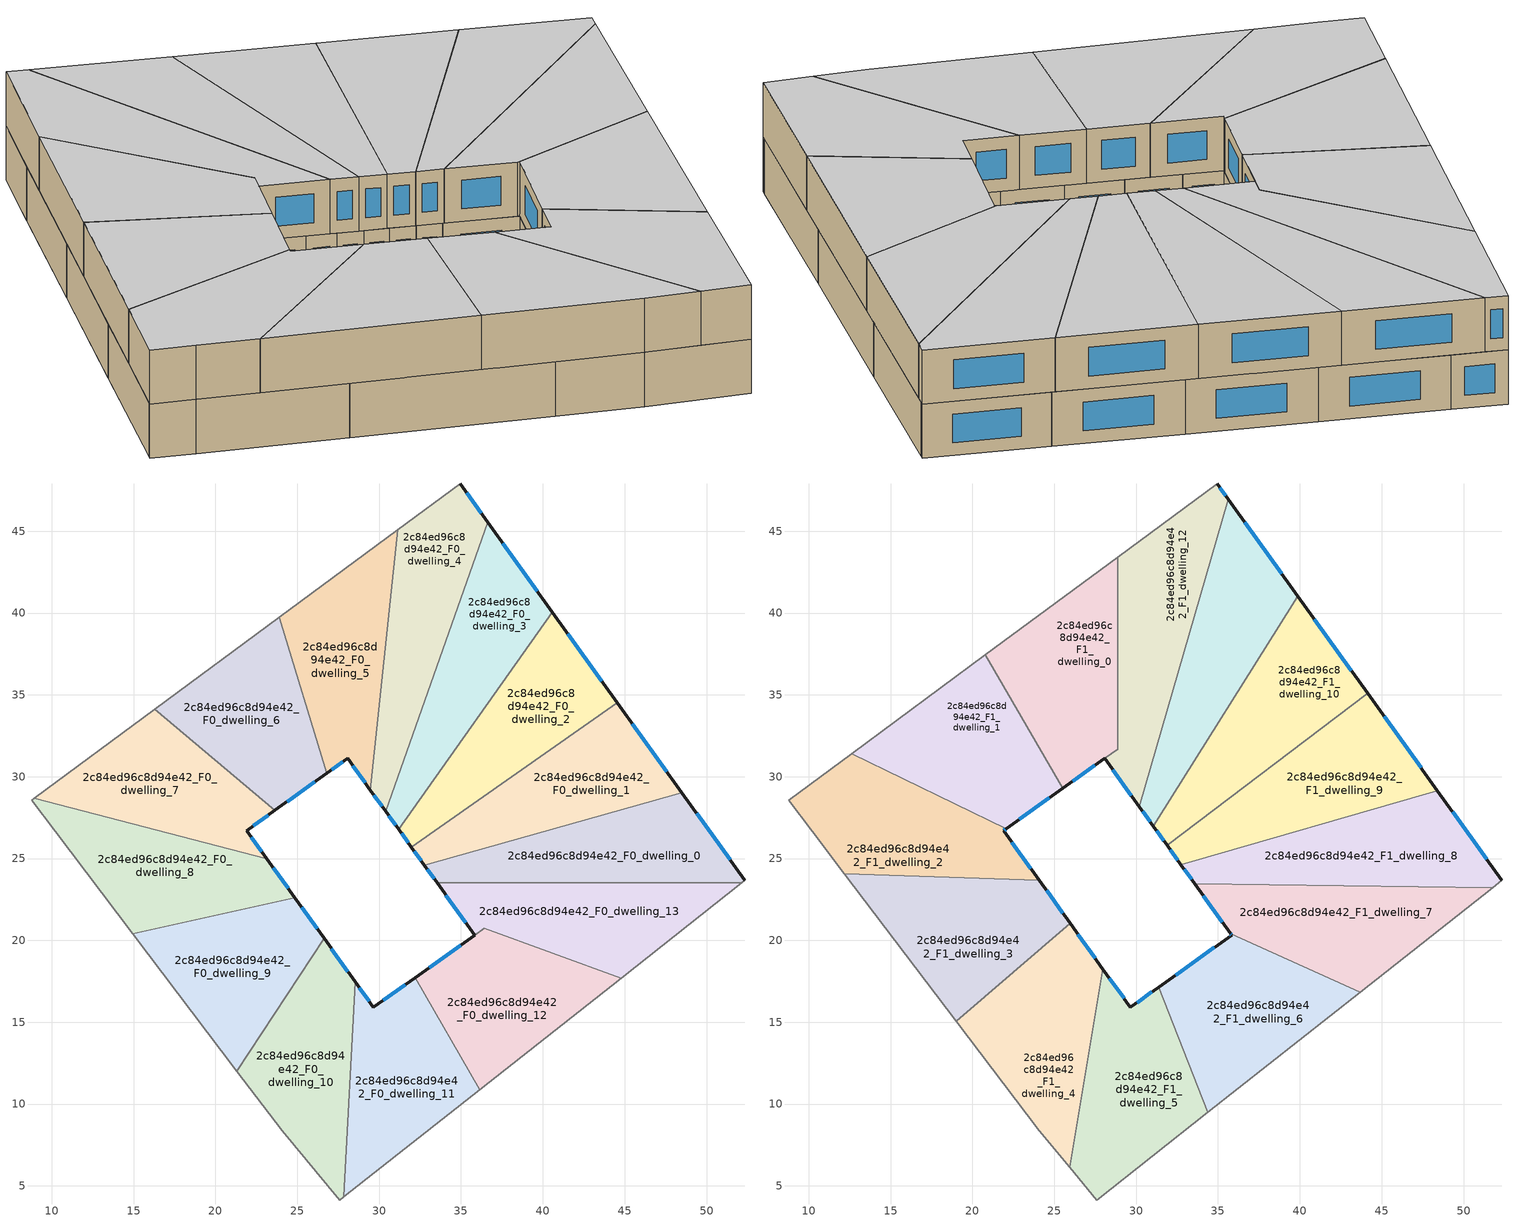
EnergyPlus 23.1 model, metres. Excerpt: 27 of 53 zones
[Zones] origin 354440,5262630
2c84ed96c8d94e42_F0_dwelling_0
 floor ground (EU_floor_Construction): 48.5,29.02 52.35,23.66 52.16,23.51 33.54,23.51 32.75,24.61 z0
 wall outside (EU_wall_Construction): 32.75,24.61 33.54,23.51 / 52.35,23.66 48.5,29.02 z0:3
 wall to 2c84ed96c8d94e42_F0_dwelling_13 (EU_wall_Construction): 33.54,23.51 52.16,23.51 z0:3
 wall to 2c84ed96c8d94e42_F0_dwelling_1 (EU_wall_Construction): 48.5,29.02 32.75,24.61 z0:3
 wall adiabatic (EU_wall_Construction): 52.16,23.51 52.35,23.66 z0:3
 window (EU_Window_Construction): 32.94,24.35 33.35,23.77 / 51.44,24.92 49.4,27.76 z0.7:2.3
2c84ed96c8d94e42_F0_dwelling_1
 floor ground (EU_floor_Construction): 44.54,34.53 48.5,29.02 32.75,24.61 31.97,25.7 z0
 wall outside (EU_wall_Construction): 31.97,25.7 32.75,24.61 / 48.5,29.02 44.54,34.53 z0:3
 wall to 2c84ed96c8d94e42_F0_dwelling_2 (EU_wall_Construction): 44.54,34.53 31.97,25.7 z0:3
 window (EU_Window_Construction): 32.15,25.44 32.57,24.86 / 47.57,30.31 45.47,33.24 z0.7:2.3
2c84ed96c8d94e42_F0_dwelling_10
 floor ground (EU_floor_Construction): 26.63,20.12 28.54,17.46 27.83,4.32 27.59,4.14 24.07,8.38 21.31,12.02 z0
 wall outside (EU_wall_Construction): 28.54,17.46 26.63,20.12 z0:3
 wall to 2c84ed96c8d94e42_F0_dwelling_11 (EU_wall_Construction): 27.83,4.32 28.54,17.46 z0:3
 wall adiabatic (EU_wall_Construction): 21.31,12.02 24.07,8.38 27.59,4.14 27.83,4.32 z0:3
 wall to 2c84ed96c8d94e42_F0_dwelling_9 (EU_wall_Construction): 26.63,20.12 21.31,12.02 z0:3
 window (EU_Window_Construction): 28.09,18.09 27.08,19.5 z0.7:2.3
2c84ed96c8d94e42_F0_dwelling_11
 floor ground (EU_floor_Construction): 32.2,17.73 36.15,10.89 27.83,4.32 28.54,17.46 29.66,15.91 z0
 wall outside (EU_wall_Construction): 32.2,17.73 29.66,15.91 28.54,17.46 z0:3
 wall adiabatic (EU_wall_Construction): 27.83,4.32 36.15,10.89 z0:3
 wall to 2c84ed96c8d94e42_F0_dwelling_12 (EU_wall_Construction): 36.15,10.89 32.2,17.73 z0:3
 window (EU_Window_Construction): 29.39,16.27 28.8,17.1 / 31.6,17.3 30.25,16.34 z0.7:2.3
2c84ed96c8d94e42_F0_dwelling_12
 floor ground (EU_floor_Construction): 44.78,17.69 36.15,10.89 32.2,17.73 35.83,20.32 36.43,20.75 z0
 wall outside (EU_wall_Construction): 35.83,20.32 32.2,17.73 z0:3
 wall adiabatic (EU_wall_Construction): 36.15,10.89 44.78,17.69 z0:3
 wall to 2c84ed96c8d94e42_F0_dwelling_13 (EU_wall_Construction): 36.42,20.75 35.83,20.33 / 44.78,17.69 36.43,20.75 z0:3
 window (EU_Window_Construction): 34.98,19.71 33.05,18.34 z0.7:2.3
2c84ed96c8d94e42_F0_dwelling_13
 floor ground (EU_floor_Construction): 52.16,23.51 44.78,17.69 36.42,20.75 35.83,20.33 33.54,23.51 z0
 wall outside (EU_wall_Construction): 33.54,23.51 35.83,20.33 z0:3
 wall adiabatic (EU_wall_Construction): 44.78,17.69 52.16,23.51 z0:3
 window (EU_Window_Construction): 34.08,22.77 35.29,21.07 z0.7:2.3
2c84ed96c8d94e42_F0_dwelling_2
 floor ground (EU_floor_Construction): 40.59,40.03 44.54,34.53 31.97,25.7 31.19,26.79 z0
 wall outside (EU_wall_Construction): 31.19,26.79 31.97,25.7 / 44.54,34.53 40.59,40.03 z0:3
 wall to 2c84ed96c8d94e42_F0_dwelling_3 (EU_wall_Construction): 40.59,40.03 31.19,26.79 z0:3
 window (EU_Window_Construction): 31.37,26.53 31.79,25.95 / 43.61,35.82 41.52,38.74 z0.7:2.3
2c84ed96c8d94e42_F0_dwelling_3
 floor ground (EU_floor_Construction): 36.63,45.54 40.59,40.03 31.19,26.79 30.4,27.88 z0
 wall outside (EU_wall_Construction): 30.4,27.88 31.19,26.79 / 40.59,40.03 36.63,45.54 z0:3
 wall to 2c84ed96c8d94e42_F0_dwelling_4 (EU_wall_Construction): 36.63,45.54 30.4,27.88 z0:3
 window (EU_Window_Construction): 30.59,27.62 31,27.04 / 39.66,41.33 37.56,44.25 z0.7:2.3
2c84ed96c8d94e42_F0_dwelling_4
 floor ground (EU_floor_Construction): 34.95,47.88 36.63,45.54 30.4,27.88 29.46,29.18 31.14,45.07 z0
 wall outside (EU_wall_Construction): 29.46,29.18 30.4,27.88 / 36.63,45.54 34.95,47.88 z0:3
 wall to 2c84ed96c8d94e42_F0_dwelling_5 (EU_wall_Construction): 31.14,45.07 29.46,29.18 z0:3
 wall adiabatic (EU_wall_Construction): 34.95,47.88 31.14,45.07 z0:3
 window (EU_Window_Construction): 29.68,28.88 30.18,28.18 / 36.24,46.09 35.34,47.33 z0.7:2.3
2c84ed96c8d94e42_F0_dwelling_5
 floor ground (EU_floor_Construction): 31.14,45.07 29.46,29.18 28.07,31.12 26.81,30.21 23.89,39.73 z0
 wall outside (EU_wall_Construction): 26.81,30.21 28.07,31.12 29.46,29.18 z0:3
 wall to 2c84ed96c8d94e42_F0_dwelling_6 (EU_wall_Construction): 23.89,39.73 26.81,30.21 z0:3
 wall adiabatic (EU_wall_Construction): 31.14,45.07 23.89,39.73 z0:3
 window (EU_Window_Construction): 28.4,30.66 29.14,29.64 / 27.11,30.43 27.78,30.9 z0.7:2.3
2c84ed96c8d94e42_F0_dwelling_6
 floor ground (EU_floor_Construction): 23.89,39.73 26.81,30.21 23.63,27.94 16.31,34.13 z0
 wall outside (EU_wall_Construction): 23.63,27.94 26.81,30.21 z0:3
 wall to 2c84ed96c8d94e42_F0_dwelling_7 (EU_wall_Construction): 16.31,34.13 23.63,27.94 z0:3
 wall adiabatic (EU_wall_Construction): 23.89,39.73 16.31,34.13 z0:3
 window (EU_Window_Construction): 24.37,28.48 26.06,29.68 z0.7:2.3
2c84ed96c8d94e42_F0_dwelling_7
 floor ground (EU_floor_Construction): 23.63,27.94 21.9,26.71 23.13,25 8.92,28.68 16.31,34.13 z0
 wall outside (EU_wall_Construction): 23.13,25 21.9,26.71 23.63,27.94 z0:3
 wall to 2c84ed96c8d94e42_F0_dwelling_8 (EU_wall_Construction): 8.92,28.68 23.13,25 z0:3
 wall adiabatic (EU_wall_Construction): 16.31,34.13 8.92,28.68 z0:3
 window (EU_Window_Construction): 22.3,27 23.22,27.65 / 22.84,25.4 22.19,26.31 z0.7:2.3
2c84ed96c8d94e42_F0_dwelling_8
 floor ground (EU_floor_Construction): 23.13,25 24.84,22.62 14.95,20.41 10.2,26.67 8.77,28.57 8.92,28.68 z0
 wall outside (EU_wall_Construction): 24.84,22.62 23.13,25 z0:3
 wall adiabatic (EU_wall_Construction): 8.92,28.68 8.77,28.57 10.2,26.67 14.95,20.41 z0:3
 wall to 2c84ed96c8d94e42_F0_dwelling_9 (EU_wall_Construction): 14.95,20.41 24.84,22.62 z0:3
 window (EU_Window_Construction): 24.44,23.18 23.53,24.44 z0.7:2.3
2c84ed96c8d94e42_F0_dwelling_9
 floor ground (EU_floor_Construction): 24.84,22.62 26.63,20.12 21.31,12.02 14.95,20.41 z0
 wall outside (EU_wall_Construction): 26.63,20.12 24.84,22.62 z0:3
 wall adiabatic (EU_wall_Construction): 14.95,20.41 21.31,12.02 z0:3
 window (EU_Window_Construction): 26.21,20.7 25.26,22.03 z0.7:2.3
2c84ed96c8d94e42_F1_dwelling_0
 floor to 2c84ed96c8d94e42_F0_dwelling_5 (EU_floor_Construction): 28.86,43.39 28.86,31.68 26.81,30.21 23.89,39.73 z3
 floor to 2c84ed96c8d94e42_F0_dwelling_6 (EU_floor_Construction): 23.89,39.73 26.81,30.21 25.52,29.29 20.8,37.44 z3
 wall outside (EU_wall_Construction): 25.52,29.29 28.07,31.11 z3:6
 wall to 2c84ed96c8d94e42_F1_dwelling_1 (EU_wall_Construction): 20.8,37.44 25.52,29.29 z3:6
 wall adiabatic (EU_wall_Construction): 28.86,43.39 20.8,37.44 z3:6
 wall to 2c84ed96c8d94e42_F1_dwelling_12 (EU_wall_Construction): 28.07,31.12 28.86,31.68 28.86,43.39 z3:6
 window (EU_Window_Construction): 26.12,29.72 27.47,30.69 z3.7:5.3
 ceiling to 2c84ed96c8d94e42_F2_dwelling_0 (EU_floor_Construction): 28.86,31.68 28.86,43.39 20.8,37.44 25.52,29.29 z6
2c84ed96c8d94e42_F1_dwelling_1
 floor to 2c84ed96c8d94e42_F0_dwelling_6 (EU_floor_Construction): 20.8,37.44 25.52,29.29 23.63,27.94 16.31,34.13 z3
 floor to 2c84ed96c8d94e42_F0_dwelling_7 (EU_floor_Construction): 23.63,27.94 22.05,26.82 12.61,31.41 16.31,34.13 z3
 wall outside (EU_wall_Construction): 22.05,26.82 25.52,29.29 z3:6
 wall to 2c84ed96c8d94e42_F1_dwelling_2 (EU_wall_Construction): 12.61,31.41 22.05,26.82 z3:6
 wall adiabatic (EU_wall_Construction): 20.8,37.44 12.61,31.41 z3:6
 window (EU_Window_Construction): 22.87,27.4 24.7,28.71 z3.7:5.3
 ceiling to 2c84ed96c8d94e42_F2_dwelling_1 (EU_floor_Construction): 25.52,29.29 20.8,37.44 12.61,31.41 22.05,26.82 z6
2c84ed96c8d94e42_F1_dwelling_10
 floor to 2c84ed96c8d94e42_F0_dwelling_2 (EU_floor_Construction): 40.59,40.03 44.14,35.08 31.89,25.81 31.19,26.79 z3
 floor to 2c84ed96c8d94e42_F0_dwelling_3 (EU_floor_Construction): 39.88,41.01 40.59,40.03 31.19,26.79 31.05,26.98 z3
 wall outside (EU_wall_Construction): 31.05,26.98 31.89,25.81 / 44.14,35.08 39.88,41.01 z3:6
 wall to 2c84ed96c8d94e42_F1_dwelling_11 (EU_wall_Construction): 39.88,41.01 31.05,26.98 z3:6
 wall to 2c84ed96c8d94e42_F1_dwelling_9 (EU_wall_Construction): 31.89,25.81 44.14,35.08 z3:6
 window (EU_Window_Construction): 31.25,26.7 31.69,26.08 / 43.14,36.48 40.88,39.62 z3.7:5.3
 ceiling to 2c84ed96c8d94e42_F2_dwelling_10 (EU_floor_Construction): 44.14,35.08 39.88,41.01 31.05,26.98 31.89,25.81 z6
2c84ed96c8d94e42_F1_dwelling_11
 floor to 2c84ed96c8d94e42_F0_dwelling_3 (EU_floor_Construction): 36.63,45.54 39.88,41.01 31.05,26.98 30.4,27.88 z3
 floor to 2c84ed96c8d94e42_F0_dwelling_4 (EU_floor_Construction): 35.62,46.94 36.63,45.54 30.4,27.88 30.2,28.15 z3
 wall outside (EU_wall_Construction): 30.2,28.15 31.05,26.98 / 39.88,41.01 35.62,46.94 z3:6
 wall to 2c84ed96c8d94e42_F1_dwelling_12 (EU_wall_Construction): 35.62,46.94 30.2,28.15 z3:6
 window (EU_Window_Construction): 30.4,27.88 30.85,27.26 / 38.88,42.41 36.62,45.55 z3.7:5.3
 ceiling to 2c84ed96c8d94e42_F2_dwelling_11 (EU_floor_Construction): 31.05,26.98 39.88,41.01 35.62,46.94 30.2,28.15 z6
2c84ed96c8d94e42_F1_dwelling_12
 floor to 2c84ed96c8d94e42_F0_dwelling_4 (EU_floor_Construction): 34.95,47.88 35.62,46.94 30.2,28.15 29.46,29.18 31.14,45.07 z3
 floor to 2c84ed96c8d94e42_F0_dwelling_5 (EU_floor_Construction): 31.14,45.07 29.46,29.18 28.07,31.12 28.86,31.68 28.86,43.39 z3
 wall outside (EU_wall_Construction): 35.62,46.94 34.95,47.88 / 28.07,31.12 30.2,28.15 z3:6
 wall adiabatic (EU_wall_Construction): 34.95,47.88 28.86,43.39 z3:6
 window (EU_Window_Construction): 35.46,47.16 35.11,47.66 / 28.57,30.42 29.7,28.85 z3.7:5.3
 ceiling to 2c84ed96c8d94e42_F2_dwelling_12 (EU_floor_Construction): 30.2,28.15 35.62,46.94 34.95,47.88 28.86,43.39 28.86,31.68 28.07,31.12 z6
2c84ed96c8d94e42_F1_dwelling_2
 floor to 2c84ed96c8d94e42_F0_dwelling_8 (EU_floor_Construction): 23.13,25 24.08,23.67 12.18,24.06 10.2,26.67 8.77,28.57 8.92,28.68 z3
 floor to 2c84ed96c8d94e42_F0_dwelling_7 (EU_floor_Construction): 22.05,26.82 21.9,26.71 23.13,25 8.92,28.68 12.61,31.41 z3
 wall outside (EU_wall_Construction): 24.08,23.67 21.9,26.71 22.05,26.82 z3:6
 wall adiabatic (EU_wall_Construction): 12.61,31.41 8.77,28.57 10.2,26.67 12.18,24.06 z3:6
 wall to 2c84ed96c8d94e42_F1_dwelling_3 (EU_wall_Construction): 12.18,24.06 24.08,23.67 z3:6
 window (EU_Window_Construction): 21.94,26.74 22.02,26.8 / 23.57,24.39 22.41,26 z3.7:5.3
 ceiling to 2c84ed96c8d94e42_F2_dwelling_2 (EU_floor_Construction): 24.08,23.67 21.9,26.71 22.05,26.82 12.61,31.41 8.77,28.57 10.2,26.67 12.18,24.06 z6
2c84ed96c8d94e42_F1_dwelling_3
 floor to 2c84ed96c8d94e42_F0_dwelling_9 (EU_floor_Construction): 24.84,22.62 25.98,21.03 19.01,15.05 14.95,20.41 z3
 floor to 2c84ed96c8d94e42_F0_dwelling_8 (EU_floor_Construction): 24.08,23.67 24.84,22.61 14.95,20.41 12.18,24.06 z3
 wall outside (EU_wall_Construction): 25.98,21.03 24.08,23.67 z3:6
 wall to 2c84ed96c8d94e42_F1_dwelling_4 (EU_wall_Construction): 19.01,15.05 25.98,21.03 z3:6
 wall adiabatic (EU_wall_Construction): 12.18,24.06 19.01,15.05 z3:6
 window (EU_Window_Construction): 25.53,21.65 24.53,23.05 z3.7:5.3
 ceiling to 2c84ed96c8d94e42_F2_dwelling_3 (EU_floor_Construction): 25.98,21.03 24.08,23.67 12.18,24.06 19.01,15.05 z6
2c84ed96c8d94e42_F1_dwelling_4
 floor to 2c84ed96c8d94e42_F0_dwelling_10 (EU_floor_Construction): 26.63,20.12 27.97,18.25 25.93,6.14 24.07,8.38 21.31,12.02 z3
 floor to 2c84ed96c8d94e42_F0_dwelling_9 (EU_floor_Construction): 25.98,21.03 26.63,20.12 21.31,12.02 19.01,15.05 z3
 wall outside (EU_wall_Construction): 27.97,18.25 25.98,21.03 z3:6
 wall to 2c84ed96c8d94e42_F1_dwelling_5 (EU_wall_Construction): 25.93,6.14 27.97,18.25 z3:6
 wall adiabatic (EU_wall_Construction): 19.01,15.05 24.07,8.38 25.93,6.14 z3:6
 window (EU_Window_Construction): 27.51,18.9 26.45,20.38 z3.7:5.3
 ceiling to 2c84ed96c8d94e42_F2_dwelling_4 (EU_floor_Construction): 25.93,6.14 27.97,18.25 25.98,21.03 19.01,15.05 24.07,8.38 z6
2c84ed96c8d94e42_F1_dwelling_5
 floor to 2c84ed96c8d94e42_F0_dwelling_11 (EU_floor_Construction): 31.37,17.14 34.37,9.49 27.83,4.32 28.54,17.46 29.66,15.91 z3
 floor to 2c84ed96c8d94e42_F0_dwelling_10 (EU_floor_Construction): 27.97,18.25 28.54,17.46 27.83,4.32 27.59,4.14 25.93,6.14 z3
 wall outside (EU_wall_Construction): 31.37,17.14 29.66,15.91 27.97,18.25 z3:6
 wall to 2c84ed96c8d94e42_F1_dwelling_6 (EU_wall_Construction): 34.37,9.49 31.37,17.14 z3:6
 wall adiabatic (EU_wall_Construction): 25.93,6.14 27.59,4.14 34.37,9.49 z3:6
 window (EU_Window_Construction): 29.26,16.46 28.37,17.7 / 30.97,16.85 30.06,16.2 z3.7:5.3
 ceiling to 2c84ed96c8d94e42_F2_dwelling_5 (EU_floor_Construction): 34.37,9.49 31.37,17.14 29.66,15.91 27.97,18.25 25.93,6.14 27.59,4.14 z6
2c84ed96c8d94e42_F1_dwelling_6
 floor to 2c84ed96c8d94e42_F0_dwelling_12 (EU_floor_Construction): 43.69,16.84 36.15,10.89 32.2,17.73 35.83,20.33 35.88,20.36 z3
 floor to 2c84ed96c8d94e42_F0_dwelling_11 (EU_floor_Construction): 32.2,17.73 36.15,10.89 34.37,9.49 31.37,17.14 z3
 wall outside (EU_wall_Construction): 35.83,20.33 31.37,17.14 / 35.83,20.33 35.78,20.4 z3:6
 wall to 2c84ed96c8d94e42_F1_dwelling_7 (EU_wall_Construction): 43.69,16.84 35.78,20.4 z3:6
 wall adiabatic (EU_wall_Construction): 34.37,9.49 43.69,16.84 z3:6
 window (EU_Window_Construction): 34.78,19.58 32.42,17.89 / 35.82,20.34 35.79,20.38 z3.7:5.3
 ceiling to 2c84ed96c8d94e42_F2_dwelling_6 (EU_floor_Construction): 43.69,16.84 35.78,20.4 35.83,20.33 31.37,17.14 34.37,9.49 z6
2c84ed96c8d94e42_F1_dwelling_7
 floor to 2c84ed96c8d94e42_F0_dwelling_13 (EU_floor_Construction): 51.78,23.22 44.78,17.69 36.42,20.75 35.88,20.36 35.78,20.4 33.58,23.45 z3
 floor to 2c84ed96c8d94e42_F0_dwelling_12 (EU_floor_Construction): 44.78,17.69 43.69,16.84 35.88,20.36 36.43,20.75 z3
 wall outside (EU_wall_Construction): 33.58,23.45 35.78,20.4 z3:6
 wall to 2c84ed96c8d94e42_F1_dwelling_8 (EU_wall_Construction): 51.78,23.22 33.58,23.45 z3:6
 wall adiabatic (EU_wall_Construction): 43.69,16.84 51.78,23.22 z3:6
 window (EU_Window_Construction): 34.1,22.74 35.26,21.12 z3.7:5.3
 ceiling to 2c84ed96c8d94e42_F2_dwelling_7 (EU_floor_Construction): 51.78,23.22 33.58,23.45 35.78,20.4 43.69,16.84 z6
2c84ed96c8d94e42_F1_dwelling_8
 floor to 2c84ed96c8d94e42_F0_dwelling_0 (EU_floor_Construction): 48.5,29.02 52.35,23.66 52.16,23.51 33.54,23.51 32.75,24.61 z3
 floor to 2c84ed96c8d94e42_F0_dwelling_1 (EU_floor_Construction): 48.4,29.15 48.5,29.02 32.75,24.61 32.74,24.63 z3
 floor to 2c84ed96c8d94e42_F0_dwelling_13 (EU_floor_Construction): 52.16,23.51 51.78,23.22 33.58,23.45 33.54,23.51 z3
 wall outside (EU_wall_Construction): 32.74,24.63 33.58,23.45 / 52.35,23.66 48.4,29.15 z3:6
 wall to 2c84ed96c8d94e42_F1_dwelling_9 (EU_wall_Construction): 48.4,29.15 32.74,24.63 z3:6
 wall adiabatic (EU_wall_Construction): 51.78,23.22 52.35,23.66 z3:6
 window (EU_Window_Construction): 32.93,24.35 33.38,23.73 / 51.42,24.95 49.33,27.86 z3.7:5.3
 ceiling to 2c84ed96c8d94e42_F2_dwelling_8 (EU_floor_Construction): 52.35,23.66 48.4,29.15 32.74,24.63 33.58,23.45 51.78,23.22 z6
2c84ed96c8d94e42_F1_dwelling_9
 floor to 2c84ed96c8d94e42_F0_dwelling_1 (EU_floor_Construction): 44.54,34.53 48.4,29.15 32.74,24.63 31.97,25.7 z3
 floor to 2c84ed96c8d94e42_F0_dwelling_2 (EU_floor_Construction): 44.14,35.08 44.54,34.53 31.97,25.7 31.89,25.81 z3
 wall outside (EU_wall_Construction): 31.89,25.81 32.74,24.63 / 48.4,29.15 44.14,35.08 z3:6
 window (EU_Window_Construction): 32.09,25.53 32.54,24.91 / 47.4,30.55 45.14,33.69 z3.7:5.3
 ceiling to 2c84ed96c8d94e42_F2_dwelling_9 (EU_floor_Construction): 48.4,29.15 44.14,35.08 31.89,25.81 32.74,24.63 z6
[Building]
EU S2 Campaign: North Axis=0; Terrain=City; Solar Distribution=FullExterior
[Site:Location]
Budapest.Ferenc.Liszt.Intl.AP: Latitude=47.437; Longitude=19.256; Time Zone=1; Elevation=185
[SizingPeriod:WeatherFileDays]
AnnualSizingPeriod: Begin Month=1; Begin Day of Month=1; End Month=12; End Day of Month=31; Day of Week for Start Day=Monday; Use Weather File Daylight Saving Period=No; Use Weather File Rain and Snow Indicators=No
[MATERIAL]
EU_InternalMass_Material: Roughness=MediumRough; Thickness=0.1; Conductivity=1; Density=1800; Specific Heat=900; Thermal Absorptance=0.9; Solar Absorptance=0.7; Visible Absorptance=0.7
[MATERIAL:NOMASS] Roughness=MediumRough; Thermal Absorptance=0.9; Solar Absorptance=0.7; Visible Absorptance=0.7
Name | Thermal Resistance
EU_wall_NoMass | 0.832559
EU_floor_NoMass | 0.872794
[WINDOWMATERIAL:SIMPLEGLAZINGSYSTEM]
EU_Window_SimpleGlazing: UFactor=2.79869; Solar Heat Gain Coefficient=0.75; Visible Transmittance=0.75
[CONSTRUCTION]
EU_wall_Construction: EU_wall_NoMass
EU_floor_Construction: EU_floor_NoMass
EU_Window_Construction: EU_Window_SimpleGlazing
EU_InternalMass_Construction: EU_InternalMass_Material
[ZONE] Type=1; Multiplier=1; Ceiling Height=autocalculate; Floor Area=autocalculate; Part of Total Floor Area=Yes
Name | Volume
2c84ed96c8d94e42_F0_dwelling_0 | 187.195
2c84ed96c8d94e42_F1_dwelling_0 | 199.604
2c84ed96c8d94e42_F0_dwelling_1 | 187.211
2c84ed96c8d94e42_F1_dwelling_1; 2c84ed96c8d94e42_F1_dwelling_10 | 201.598
2c84ed96c8d94e42_F0_dwelling_10 | 187.176
2c84ed96c8d94e42_F0_dwelling_11 | 187.202
2c84ed96c8d94e42_F1_dwelling_11 | 201.629
2c84ed96c8d94e42_F0_dwelling_12 | 186.028
2c84ed96c8d94e42_F1_dwelling_12 | 203.534
2c84ed96c8d94e42_F0_dwelling_13 | 188.35
2c84ed96c8d94e42_F0_dwelling_2 | 187.178
2c84ed96c8d94e42_F1_dwelling_2 | 201.614
2c84ed96c8d94e42_F0_dwelling_3 | 187.219
2c84ed96c8d94e42_F1_dwelling_3 | 201.578
2c84ed96c8d94e42_F0_dwelling_4 | 187.218
2c84ed96c8d94e42_F1_dwelling_4 | 201.605
2c84ed96c8d94e42_F0_dwelling_5; 2c84ed96c8d94e42_F0_dwelling_8 | 187.167
2c84ed96c8d94e42_F1_dwelling_5 | 201.596
2c84ed96c8d94e42_F0_dwelling_6 | 187.205
2c84ed96c8d94e42_F1_dwelling_6 | 201.602
2c84ed96c8d94e42_F0_dwelling_7 | 187.206
2c84ed96c8d94e42_F1_dwelling_7 | 201.568
2c84ed96c8d94e42_F1_dwelling_8 | 201.59
2c84ed96c8d94e42_F0_dwelling_9 | 187.198
2c84ed96c8d94e42_F1_dwelling_9 | 201.599
[INTERNALMASS] Construction=EU_InternalMass_Construction
Name | Zone or ZoneList | Surface Area
2c84ed96c8d94e42_F0_dwelling_0_EU_InternalMass | 2c84ed96c8d94e42_F0_dwelling_0 | 62.3981
2c84ed96c8d94e42_F0_dwelling_1_EU_InternalMass | 2c84ed96c8d94e42_F0_dwelling_1 | 62.4035
2c84ed96c8d94e42_F0_dwelling_2_EU_InternalMass | 2c84ed96c8d94e42_F0_dwelling_2 | 62.3928
2c84ed96c8d94e42_F0_dwelling_3_EU_InternalMass | 2c84ed96c8d94e42_F0_dwelling_3 | 62.4064
2c84ed96c8d94e42_F0_dwelling_4_EU_InternalMass | 2c84ed96c8d94e42_F0_dwelling_4 | 62.4062
2c84ed96c8d94e42_F0_dwelling_5_EU_InternalMass | 2c84ed96c8d94e42_F0_dwelling_5 | 62.3891
2c84ed96c8d94e42_F0_dwelling_6_EU_InternalMass | 2c84ed96c8d94e42_F0_dwelling_6 | 62.4016
2c84ed96c8d94e42_F0_dwelling_7_EU_InternalMass | 2c84ed96c8d94e42_F0_dwelling_7 | 62.4021
2c84ed96c8d94e42_F0_dwelling_8_EU_InternalMass | 2c84ed96c8d94e42_F0_dwelling_8 | 62.389
2c84ed96c8d94e42_F0_dwelling_9_EU_InternalMass | 2c84ed96c8d94e42_F0_dwelling_9 | 62.3992
2c84ed96c8d94e42_F0_dwelling_10_EU_InternalMass | 2c84ed96c8d94e42_F0_dwelling_10 | 62.392
2c84ed96c8d94e42_F0_dwelling_11_EU_InternalMass | 2c84ed96c8d94e42_F0_dwelling_11 | 62.4005
2c84ed96c8d94e42_F0_dwelling_12_EU_InternalMass | 2c84ed96c8d94e42_F0_dwelling_12 | 62.0111
2c84ed96c8d94e42_F0_dwelling_13_EU_InternalMass | 2c84ed96c8d94e42_F0_dwelling_13 | 62.7826
2c84ed96c8d94e42_F1_dwelling_0_EU_InternalMass | 2c84ed96c8d94e42_F1_dwelling_0 | 66.5361
2c84ed96c8d94e42_F1_dwelling_1_EU_InternalMass | 2c84ed96c8d94e42_F1_dwelling_1 | 67.1994
2c84ed96c8d94e42_F1_dwelling_2_EU_InternalMass | 2c84ed96c8d94e42_F1_dwelling_2 | 67.2046
2c84ed96c8d94e42_F1_dwelling_3_EU_InternalMass | 2c84ed96c8d94e42_F1_dwelling_3 | 67.193
2c84ed96c8d94e42_F1_dwelling_4_EU_InternalMass | 2c84ed96c8d94e42_F1_dwelling_4 | 67.2016
2c84ed96c8d94e42_F1_dwelling_5_EU_InternalMass | 2c84ed96c8d94e42_F1_dwelling_5 | 67.1987
2c84ed96c8d94e42_F1_dwelling_6_EU_InternalMass | 2c84ed96c8d94e42_F1_dwelling_6 | 67.2007
2c84ed96c8d94e42_F1_dwelling_7_EU_InternalMass | 2c84ed96c8d94e42_F1_dwelling_7 | 67.1893
2c84ed96c8d94e42_F1_dwelling_8_EU_InternalMass | 2c84ed96c8d94e42_F1_dwelling_8 | 67.1964
2c84ed96c8d94e42_F1_dwelling_9_EU_InternalMass | 2c84ed96c8d94e42_F1_dwelling_9 | 67.1999
2c84ed96c8d94e42_F1_dwelling_10_EU_InternalMass | 2c84ed96c8d94e42_F1_dwelling_10 | 67.1994
2c84ed96c8d94e42_F1_dwelling_11_EU_InternalMass | 2c84ed96c8d94e42_F1_dwelling_11 | 67.2095
2c84ed96c8d94e42_F1_dwelling_12_EU_InternalMass | 2c84ed96c8d94e42_F1_dwelling_12 | 67.8441
[OTHEREQUIPMENT] Fuel Type=Electricity; Design Level Calculation Method=Watts/Area; Power per Zone Floor Area=1; Fraction Latent=0; Fraction Radiant=0; Fraction Lost=0; Carbon Dioxide Generation Rate=0; EndUse Subcategory=EU_Step8_InternalGains
Name | Zone or ZoneList or Space or SpaceList | Schedule
EU_Step8_InternalGain_2c84ed96c8d94e42_F0_dwelling_0_f000 | 2c84ed96c8d94e42_F0_dwelling_0 | EU_Step8_GainSchedule_2c84ed96c8d94e42_F0_dwelling_0_f000
EU_Step8_InternalGain_2c84ed96c8d94e42_F0_dwelling_1_f000 | 2c84ed96c8d94e42_F0_dwelling_1 | EU_Step8_GainSchedule_2c84ed96c8d94e42_F0_dwelling_1_f000
EU_Step8_InternalGain_2c84ed96c8d94e42_F0_dwelling_2_f000 | 2c84ed96c8d94e42_F0_dwelling_2 | EU_Step8_GainSchedule_2c84ed96c8d94e42_F0_dwelling_2_f000
EU_Step8_InternalGain_2c84ed96c8d94e42_F0_dwelling_3_f000 | 2c84ed96c8d94e42_F0_dwelling_3 | EU_Step8_GainSchedule_2c84ed96c8d94e42_F0_dwelling_3_f000
EU_Step8_InternalGain_2c84ed96c8d94e42_F0_dwelling_4_f000 | 2c84ed96c8d94e42_F0_dwelling_4 | EU_Step8_GainSchedule_2c84ed96c8d94e42_F0_dwelling_4_f000
EU_Step8_InternalGain_2c84ed96c8d94e42_F0_dwelling_5_f000 | 2c84ed96c8d94e42_F0_dwelling_5 | EU_Step8_GainSchedule_2c84ed96c8d94e42_F0_dwelling_5_f000
EU_Step8_InternalGain_2c84ed96c8d94e42_F0_dwelling_6_f000 | 2c84ed96c8d94e42_F0_dwelling_6 | EU_Step8_GainSchedule_2c84ed96c8d94e42_F0_dwelling_6_f000
EU_Step8_InternalGain_2c84ed96c8d94e42_F0_dwelling_7_f000 | 2c84ed96c8d94e42_F0_dwelling_7 | EU_Step8_GainSchedule_2c84ed96c8d94e42_F0_dwelling_7_f000
EU_Step8_InternalGain_2c84ed96c8d94e42_F0_dwelling_8_f000 | 2c84ed96c8d94e42_F0_dwelling_8 | EU_Step8_GainSchedule_2c84ed96c8d94e42_F0_dwelling_8_f000
EU_Step8_InternalGain_2c84ed96c8d94e42_F0_dwelling_9_f000 | 2c84ed96c8d94e42_F0_dwelling_9 | EU_Step8_GainSchedule_2c84ed96c8d94e42_F0_dwelling_9_f000
EU_Step8_InternalGain_2c84ed96c8d94e42_F0_dwelling_10_f000 | 2c84ed96c8d94e42_F0_dwelling_10 | EU_Step8_GainSchedule_2c84ed96c8d94e42_F0_dwelling_10_f000
EU_Step8_InternalGain_2c84ed96c8d94e42_F0_dwelling_11_f000 | 2c84ed96c8d94e42_F0_dwelling_11 | EU_Step8_GainSchedule_2c84ed96c8d94e42_F0_dwelling_11_f000
EU_Step8_InternalGain_2c84ed96c8d94e42_F0_dwelling_12_f000 | 2c84ed96c8d94e42_F0_dwelling_12 | EU_Step8_GainSchedule_2c84ed96c8d94e42_F0_dwelling_12_f000
EU_Step8_InternalGain_2c84ed96c8d94e42_F0_dwelling_13_f000 | 2c84ed96c8d94e42_F0_dwelling_13 | EU_Step8_GainSchedule_2c84ed96c8d94e42_F0_dwelling_13_f000
EU_Step8_InternalGain_2c84ed96c8d94e42_F1_dwelling_0_f000 | 2c84ed96c8d94e42_F1_dwelling_0 | EU_Step8_GainSchedule_2c84ed96c8d94e42_F1_dwelling_0_f000
EU_Step8_InternalGain_2c84ed96c8d94e42_F1_dwelling_1_f000 | 2c84ed96c8d94e42_F1_dwelling_1 | EU_Step8_GainSchedule_2c84ed96c8d94e42_F1_dwelling_1_f000
EU_Step8_InternalGain_2c84ed96c8d94e42_F1_dwelling_2_f000 | 2c84ed96c8d94e42_F1_dwelling_2 | EU_Step8_GainSchedule_2c84ed96c8d94e42_F1_dwelling_2_f000
EU_Step8_InternalGain_2c84ed96c8d94e42_F1_dwelling_3_f000 | 2c84ed96c8d94e42_F1_dwelling_3 | EU_Step8_GainSchedule_2c84ed96c8d94e42_F1_dwelling_3_f000
EU_Step8_InternalGain_2c84ed96c8d94e42_F1_dwelling_4_f000 | 2c84ed96c8d94e42_F1_dwelling_4 | EU_Step8_GainSchedule_2c84ed96c8d94e42_F1_dwelling_4_f000
EU_Step8_InternalGain_2c84ed96c8d94e42_F1_dwelling_5_f000 | 2c84ed96c8d94e42_F1_dwelling_5 | EU_Step8_GainSchedule_2c84ed96c8d94e42_F1_dwelling_5_f000
EU_Step8_InternalGain_2c84ed96c8d94e42_F1_dwelling_6_f000 | 2c84ed96c8d94e42_F1_dwelling_6 | EU_Step8_GainSchedule_2c84ed96c8d94e42_F1_dwelling_6_f000
EU_Step8_InternalGain_2c84ed96c8d94e42_F1_dwelling_7_f000 | 2c84ed96c8d94e42_F1_dwelling_7 | EU_Step8_GainSchedule_2c84ed96c8d94e42_F1_dwelling_7_f000
EU_Step8_InternalGain_2c84ed96c8d94e42_F1_dwelling_8_f000 | 2c84ed96c8d94e42_F1_dwelling_8 | EU_Step8_GainSchedule_2c84ed96c8d94e42_F1_dwelling_8_f000
EU_Step8_InternalGain_2c84ed96c8d94e42_F1_dwelling_9_f000 | 2c84ed96c8d94e42_F1_dwelling_9 | EU_Step8_GainSchedule_2c84ed96c8d94e42_F1_dwelling_9_f000
EU_Step8_InternalGain_2c84ed96c8d94e42_F1_dwelling_10_f000 | 2c84ed96c8d94e42_F1_dwelling_10 | EU_Step8_GainSchedule_2c84ed96c8d94e42_F1_dwelling_10_f000
EU_Step8_InternalGain_2c84ed96c8d94e42_F1_dwelling_11_f000 | 2c84ed96c8d94e42_F1_dwelling_11 | EU_Step8_GainSchedule_2c84ed96c8d94e42_F1_dwelling_11_f000
EU_Step8_InternalGain_2c84ed96c8d94e42_F1_dwelling_12_f000 | 2c84ed96c8d94e42_F1_dwelling_12 | EU_Step8_GainSchedule_2c84ed96c8d94e42_F1_dwelling_12_f000
[ZONEVENTILATION:DESIGNFLOWRATE] Schedule=EU_AlwaysOn; Design Flow Rate Calculation Method=AirChanges/Hour; Air Changes per Hour=0.475469; Ventilation Type=Natural; Fan Pressure Rise=0; Fan Total Efficiency=1; Constant Term Coefficient=1; Temperature Term Coefficient=0; Velocity Term Coefficient=0; Velocity Squared Term Coefficient=0; Minimum Indoor Temperature=-100; Maximum Indoor Temperature=100; Delta Temperature=-100; Minimum Outdoor Temperature=-100; Maximum Outdoor Temperature=100; Maximum Wind Speed=40
Name | Zone or ZoneList or Space or SpaceList
EU_ConstantAir_2c84ed96c8d94e42_F0_dwelling_0 | 2c84ed96c8d94e42_F0_dwelling_0
EU_ConstantAir_2c84ed96c8d94e42_F0_dwelling_1 | 2c84ed96c8d94e42_F0_dwelling_1
EU_ConstantAir_2c84ed96c8d94e42_F0_dwelling_2 | 2c84ed96c8d94e42_F0_dwelling_2
EU_ConstantAir_2c84ed96c8d94e42_F0_dwelling_3 | 2c84ed96c8d94e42_F0_dwelling_3
EU_ConstantAir_2c84ed96c8d94e42_F0_dwelling_4 | 2c84ed96c8d94e42_F0_dwelling_4
EU_ConstantAir_2c84ed96c8d94e42_F0_dwelling_5 | 2c84ed96c8d94e42_F0_dwelling_5
EU_ConstantAir_2c84ed96c8d94e42_F0_dwelling_6 | 2c84ed96c8d94e42_F0_dwelling_6
EU_ConstantAir_2c84ed96c8d94e42_F0_dwelling_7 | 2c84ed96c8d94e42_F0_dwelling_7
EU_ConstantAir_2c84ed96c8d94e42_F0_dwelling_8 | 2c84ed96c8d94e42_F0_dwelling_8
EU_ConstantAir_2c84ed96c8d94e42_F0_dwelling_9 | 2c84ed96c8d94e42_F0_dwelling_9
EU_ConstantAir_2c84ed96c8d94e42_F0_dwelling_10 | 2c84ed96c8d94e42_F0_dwelling_10
EU_ConstantAir_2c84ed96c8d94e42_F0_dwelling_11 | 2c84ed96c8d94e42_F0_dwelling_11
EU_ConstantAir_2c84ed96c8d94e42_F0_dwelling_12 | 2c84ed96c8d94e42_F0_dwelling_12
EU_ConstantAir_2c84ed96c8d94e42_F0_dwelling_13 | 2c84ed96c8d94e42_F0_dwelling_13
EU_ConstantAir_2c84ed96c8d94e42_F1_dwelling_0 | 2c84ed96c8d94e42_F1_dwelling_0
EU_ConstantAir_2c84ed96c8d94e42_F1_dwelling_1 | 2c84ed96c8d94e42_F1_dwelling_1
EU_ConstantAir_2c84ed96c8d94e42_F1_dwelling_2 | 2c84ed96c8d94e42_F1_dwelling_2
EU_ConstantAir_2c84ed96c8d94e42_F1_dwelling_3 | 2c84ed96c8d94e42_F1_dwelling_3
EU_ConstantAir_2c84ed96c8d94e42_F1_dwelling_4 | 2c84ed96c8d94e42_F1_dwelling_4
EU_ConstantAir_2c84ed96c8d94e42_F1_dwelling_5 | 2c84ed96c8d94e42_F1_dwelling_5
EU_ConstantAir_2c84ed96c8d94e42_F1_dwelling_6 | 2c84ed96c8d94e42_F1_dwelling_6
EU_ConstantAir_2c84ed96c8d94e42_F1_dwelling_7 | 2c84ed96c8d94e42_F1_dwelling_7
EU_ConstantAir_2c84ed96c8d94e42_F1_dwelling_8 | 2c84ed96c8d94e42_F1_dwelling_8
EU_ConstantAir_2c84ed96c8d94e42_F1_dwelling_9 | 2c84ed96c8d94e42_F1_dwelling_9
EU_ConstantAir_2c84ed96c8d94e42_F1_dwelling_10 | 2c84ed96c8d94e42_F1_dwelling_10
EU_ConstantAir_2c84ed96c8d94e42_F1_dwelling_11 | 2c84ed96c8d94e42_F1_dwelling_11
EU_ConstantAir_2c84ed96c8d94e42_F1_dwelling_12 | 2c84ed96c8d94e42_F1_dwelling_12
[HVACTEMPLATE:THERMOSTAT] Constant Heating Setpoint=20; Constant Cooling Setpoint=50
EU_HeatOnly_2c84ed96c8d94e42_F0_dwelling_0; EU_HeatOnly_2c84ed96c8d94e42_F0_dwelling_1; EU_HeatOnly_2c84ed96c8d94e42_F0_dwelling_2; EU_HeatOnly_2c84ed96c8d94e42_F0_dwelling_3; EU_HeatOnly_2c84ed96c8d94e42_F0_dwelling_4; EU_HeatOnly_2c84ed96c8d94e42_F0_dwelling_5; EU_HeatOnly_2c84ed96c8d94e42_F0_dwelling_6; EU_HeatOnly_2c84ed96c8d94e42_F0_dwelling_7; EU_HeatOnly_2c84ed96c8d94e42_F0_dwelling_8; EU_HeatOnly_2c84ed96c8d94e42_F0_dwelling_9; EU_HeatOnly_2c84ed96c8d94e42_F0_dwelling_10; EU_HeatOnly_2c84ed96c8d94e42_F0_dwelling_11; EU_HeatOnly_2c84ed96c8d94e42_F0_dwelling_12; EU_HeatOnly_2c84ed96c8d94e42_F0_dwelling_13; EU_HeatOnly_2c84ed96c8d94e42_F1_dwelling_0; EU_HeatOnly_2c84ed96c8d94e42_F1_dwelling_1; EU_HeatOnly_2c84ed96c8d94e42_F1_dwelling_2; EU_HeatOnly_2c84ed96c8d94e42_F1_dwelling_3; EU_HeatOnly_2c84ed96c8d94e42_F1_dwelling_4; EU_HeatOnly_2c84ed96c8d94e42_F1_dwelling_5; EU_HeatOnly_2c84ed96c8d94e42_F1_dwelling_6; EU_HeatOnly_2c84ed96c8d94e42_F1_dwelling_7; EU_HeatOnly_2c84ed96c8d94e42_F1_dwelling_8; EU_HeatOnly_2c84ed96c8d94e42_F1_dwelling_9; EU_HeatOnly_2c84ed96c8d94e42_F1_dwelling_10; EU_HeatOnly_2c84ed96c8d94e42_F1_dwelling_11; EU_HeatOnly_2c84ed96c8d94e42_F1_dwelling_12; EU_HeatOnly_2c84ed96c8d94e42_F2_dwelling_0; EU_HeatOnly_2c84ed96c8d94e42_F2_dwelling_1; EU_HeatOnly_2c84ed96c8d94e42_F2_dwelling_2; EU_HeatOnly_2c84ed96c8d94e42_F2_dwelling_3; EU_HeatOnly_2c84ed96c8d94e42_F2_dwelling_4; EU_HeatOnly_2c84ed96c8d94e42_F2_dwelling_5; EU_HeatOnly_2c84ed96c8d94e42_F2_dwelling_6; EU_HeatOnly_2c84ed96c8d94e42_F2_dwelling_7; EU_HeatOnly_2c84ed96c8d94e42_F2_dwelling_8; EU_HeatOnly_2c84ed96c8d94e42_F2_dwelling_9; EU_HeatOnly_2c84ed96c8d94e42_F2_dwelling_10; EU_HeatOnly_2c84ed96c8d94e42_F2_dwelling_11; EU_HeatOnly_2c84ed96c8d94e42_F2_dwelling_12; EU_HeatOnly_2c84ed96c8d94e42_F3_dwelling_0; EU_HeatOnly_2c84ed96c8d94e42_F3_dwelling_1; EU_HeatOnly_2c84ed96c8d94e42_F3_dwelling_2; EU_HeatOnly_2c84ed96c8d94e42_F3_dwelling_3; EU_HeatOnly_2c84ed96c8d94e42_F3_dwelling_4; EU_HeatOnly_2c84ed96c8d94e42_F3_dwelling_5; EU_HeatOnly_2c84ed96c8d94e42_F3_dwelling_6; EU_HeatOnly_2c84ed96c8d94e42_F3_dwelling_7; EU_HeatOnly_2c84ed96c8d94e42_F3_dwelling_8; EU_HeatOnly_2c84ed96c8d94e42_F3_dwelling_9; EU_HeatOnly_2c84ed96c8d94e42_F3_dwelling_10; EU_HeatOnly_2c84ed96c8d94e42_F3_dwelling_11; EU_HeatOnly_2c84ed96c8d94e42_F3_dwelling_12
[HVACTEMPLATE:ZONE:IDEALLOADSAIRSYSTEM] System Availability Schedule=EU_AlwaysOn; Maximum Heating Supply Air Temperature=50; Minimum Cooling Supply Air Temperature=13; Maximum Heating Supply Air Humidity Ratio=0.0156; Minimum Cooling Supply Air Humidity Ratio=0.0077; Heating Limit=NoLimit; Cooling Limit=NoLimit; Heating Availability Schedule=EU_AlwaysOn; Cooling Availability Schedule=EU_CoolingOff; Dehumidification Control Type=ConstantSensibleHeatRatio; Cooling Sensible Heat Ratio=0.7; Dehumidification Setpoint=60; Humidification Control Type=None; Humidification Setpoint=30; Outdoor Air Method=None; Outdoor Air Flow Rate per Person=0.00944; Outdoor Air Flow Rate per Zone Floor Area=0; Outdoor Air Flow Rate per Zone=0; Demand Controlled Ventilation Type=None; Outdoor Air Economizer Type=NoEconomizer; Heat Recovery Type=None; Sensible Heat Recovery Effectiveness=0.7; Latent Heat Recovery Effectiveness=0.65
Name | Template Thermostat
2c84ed96c8d94e42_F0_dwelling_0 | EU_HeatOnly_2c84ed96c8d94e42_F0_dwelling_0
2c84ed96c8d94e42_F0_dwelling_1 | EU_HeatOnly_2c84ed96c8d94e42_F0_dwelling_1
2c84ed96c8d94e42_F0_dwelling_2 | EU_HeatOnly_2c84ed96c8d94e42_F0_dwelling_2
2c84ed96c8d94e42_F0_dwelling_3 | EU_HeatOnly_2c84ed96c8d94e42_F0_dwelling_3
2c84ed96c8d94e42_F0_dwelling_4 | EU_HeatOnly_2c84ed96c8d94e42_F0_dwelling_4
2c84ed96c8d94e42_F0_dwelling_5 | EU_HeatOnly_2c84ed96c8d94e42_F0_dwelling_5
2c84ed96c8d94e42_F0_dwelling_6 | EU_HeatOnly_2c84ed96c8d94e42_F0_dwelling_6
2c84ed96c8d94e42_F0_dwelling_7 | EU_HeatOnly_2c84ed96c8d94e42_F0_dwelling_7
2c84ed96c8d94e42_F0_dwelling_8 | EU_HeatOnly_2c84ed96c8d94e42_F0_dwelling_8
2c84ed96c8d94e42_F0_dwelling_9 | EU_HeatOnly_2c84ed96c8d94e42_F0_dwelling_9
2c84ed96c8d94e42_F0_dwelling_10 | EU_HeatOnly_2c84ed96c8d94e42_F0_dwelling_10
2c84ed96c8d94e42_F0_dwelling_11 | EU_HeatOnly_2c84ed96c8d94e42_F0_dwelling_11
2c84ed96c8d94e42_F0_dwelling_12 | EU_HeatOnly_2c84ed96c8d94e42_F0_dwelling_12
2c84ed96c8d94e42_F0_dwelling_13 | EU_HeatOnly_2c84ed96c8d94e42_F0_dwelling_13
2c84ed96c8d94e42_F1_dwelling_0 | EU_HeatOnly_2c84ed96c8d94e42_F1_dwelling_0
2c84ed96c8d94e42_F1_dwelling_1 | EU_HeatOnly_2c84ed96c8d94e42_F1_dwelling_1
2c84ed96c8d94e42_F1_dwelling_2 | EU_HeatOnly_2c84ed96c8d94e42_F1_dwelling_2
2c84ed96c8d94e42_F1_dwelling_3 | EU_HeatOnly_2c84ed96c8d94e42_F1_dwelling_3
2c84ed96c8d94e42_F1_dwelling_4 | EU_HeatOnly_2c84ed96c8d94e42_F1_dwelling_4
2c84ed96c8d94e42_F1_dwelling_5 | EU_HeatOnly_2c84ed96c8d94e42_F1_dwelling_5
2c84ed96c8d94e42_F1_dwelling_6 | EU_HeatOnly_2c84ed96c8d94e42_F1_dwelling_6
2c84ed96c8d94e42_F1_dwelling_7 | EU_HeatOnly_2c84ed96c8d94e42_F1_dwelling_7
2c84ed96c8d94e42_F1_dwelling_8 | EU_HeatOnly_2c84ed96c8d94e42_F1_dwelling_8
2c84ed96c8d94e42_F1_dwelling_9 | EU_HeatOnly_2c84ed96c8d94e42_F1_dwelling_9
2c84ed96c8d94e42_F1_dwelling_10 | EU_HeatOnly_2c84ed96c8d94e42_F1_dwelling_10
2c84ed96c8d94e42_F1_dwelling_11 | EU_HeatOnly_2c84ed96c8d94e42_F1_dwelling_11
2c84ed96c8d94e42_F1_dwelling_12 | EU_HeatOnly_2c84ed96c8d94e42_F1_dwelling_12
[SIZING:ZONE] Zone Cooling Design Supply Air Temperature Input Method=SupplyAirTemperature; Zone Cooling Design Supply Air Temperature=13; Zone Heating Design Supply Air Temperature Input Method=SupplyAirTemperature; Zone Heating Design Supply Air Temperature=50; Zone Cooling Design Supply Air Humidity Ratio=0.008; Zone Heating Design Supply Air Humidity Ratio=0.008; Cooling Design Air Flow Method=DesignDay; Cooling Design Air Flow Rate=0; Cooling Minimum Air Flow per Zone Floor Area=0.000762; Cooling Minimum Air Flow=0; Cooling Minimum Air Flow Fraction=0.2; Heating Design Air Flow Method=DesignDay; Heating Design Air Flow Rate=0; Heating Maximum Air Flow per Zone Floor Area=0.002032; Heating Maximum Air Flow=0.141576; Heating Maximum Air Flow Fraction=0.3; Account for Dedicated Outdoor Air System=No; Dedicated Outdoor Air System Control Strategy=NeutralSupplyAir; Dedicated Outdoor Air Low Setpoint Temperature for Design=autosize; Dedicated Outdoor Air High Setpoint Temperature for Design=autosize; Zone Load Sizing Method=Sensible Load Only No Latent Load; Zone Latent Cooling Design Supply Air Humidity Ratio Input Method=HumidityRatioDifference; Zone Cooling Design Supply Air Humidity Ratio Difference=0.005; Zone Latent Heating Design Supply Air Humidity Ratio Input Method=HumidityRatioDifference; Zone Humidification Design Supply Air Humidity Ratio Difference=0.005
2c84ed96c8d94e42_F0_dwelling_0; 2c84ed96c8d94e42_F0_dwelling_1; 2c84ed96c8d94e42_F0_dwelling_2; 2c84ed96c8d94e42_F0_dwelling_3; 2c84ed96c8d94e42_F0_dwelling_4; 2c84ed96c8d94e42_F0_dwelling_5; 2c84ed96c8d94e42_F0_dwelling_6; 2c84ed96c8d94e42_F0_dwelling_7; 2c84ed96c8d94e42_F0_dwelling_8; 2c84ed96c8d94e42_F0_dwelling_9; 2c84ed96c8d94e42_F0_dwelling_10; 2c84ed96c8d94e42_F0_dwelling_11; 2c84ed96c8d94e42_F0_dwelling_12; 2c84ed96c8d94e42_F0_dwelling_13; 2c84ed96c8d94e42_F1_dwelling_0; 2c84ed96c8d94e42_F1_dwelling_1; 2c84ed96c8d94e42_F1_dwelling_2; 2c84ed96c8d94e42_F1_dwelling_3; 2c84ed96c8d94e42_F1_dwelling_4; 2c84ed96c8d94e42_F1_dwelling_5; 2c84ed96c8d94e42_F1_dwelling_6; 2c84ed96c8d94e42_F1_dwelling_7; 2c84ed96c8d94e42_F1_dwelling_8; 2c84ed96c8d94e42_F1_dwelling_9; 2c84ed96c8d94e42_F1_dwelling_10; 2c84ed96c8d94e42_F1_dwelling_11; 2c84ed96c8d94e42_F1_dwelling_12
[SCHEDULE:CONSTANT]
Name | Hourly Value
EU_AlwaysOn | 1
EU_CoolingOff | 0
[SCHEDULE:FILE] Column Number=1; Rows to Skip at Top=0; Number of Hours of Data=8760; Column Separator=Comma; Interpolate to Timestep=No; Minutes per Item=60; Adjust Schedule for Daylight Savings=Yes
Name | File
EU_Step8_GainSchedule_2c84ed96c8d94e42_F0_dwelling_0_f000 | ../../schedules/2c84ed96c8d94e42/2c84ed96c8d94e42_F0_dwelling_0_f000_gain.csv
EU_Step8_GainSchedule_2c84ed96c8d94e42_F0_dwelling_1_f000 | ../../schedules/2c84ed96c8d94e42/2c84ed96c8d94e42_F0_dwelling_1_f000_gain.csv
EU_Step8_GainSchedule_2c84ed96c8d94e42_F0_dwelling_2_f000 | ../../schedules/2c84ed96c8d94e42/2c84ed96c8d94e42_F0_dwelling_2_f000_gain.csv
EU_Step8_GainSchedule_2c84ed96c8d94e42_F0_dwelling_3_f000 | ../../schedules/2c84ed96c8d94e42/2c84ed96c8d94e42_F0_dwelling_3_f000_gain.csv
EU_Step8_GainSchedule_2c84ed96c8d94e42_F0_dwelling_4_f000 | ../../schedules/2c84ed96c8d94e42/2c84ed96c8d94e42_F0_dwelling_4_f000_gain.csv
EU_Step8_GainSchedule_2c84ed96c8d94e42_F0_dwelling_5_f000 | ../../schedules/2c84ed96c8d94e42/2c84ed96c8d94e42_F0_dwelling_5_f000_gain.csv
EU_Step8_GainSchedule_2c84ed96c8d94e42_F0_dwelling_6_f000 | ../../schedules/2c84ed96c8d94e42/2c84ed96c8d94e42_F0_dwelling_6_f000_gain.csv
EU_Step8_GainSchedule_2c84ed96c8d94e42_F0_dwelling_7_f000 | ../../schedules/2c84ed96c8d94e42/2c84ed96c8d94e42_F0_dwelling_7_f000_gain.csv
EU_Step8_GainSchedule_2c84ed96c8d94e42_F0_dwelling_8_f000 | ../../schedules/2c84ed96c8d94e42/2c84ed96c8d94e42_F0_dwelling_8_f000_gain.csv
EU_Step8_GainSchedule_2c84ed96c8d94e42_F0_dwelling_9_f000 | ../../schedules/2c84ed96c8d94e42/2c84ed96c8d94e42_F0_dwelling_9_f000_gain.csv
EU_Step8_GainSchedule_2c84ed96c8d94e42_F0_dwelling_10_f000 | ../../schedules/2c84ed96c8d94e42/2c84ed96c8d94e42_F0_dwelling_10_f000_gain.csv
EU_Step8_GainSchedule_2c84ed96c8d94e42_F0_dwelling_11_f000 | ../../schedules/2c84ed96c8d94e42/2c84ed96c8d94e42_F0_dwelling_11_f000_gain.csv
EU_Step8_GainSchedule_2c84ed96c8d94e42_F0_dwelling_12_f000 | ../../schedules/2c84ed96c8d94e42/2c84ed96c8d94e42_F0_dwelling_12_f000_gain.csv
EU_Step8_GainSchedule_2c84ed96c8d94e42_F0_dwelling_13_f000 | ../../schedules/2c84ed96c8d94e42/2c84ed96c8d94e42_F0_dwelling_13_f000_gain.csv
EU_Step8_GainSchedule_2c84ed96c8d94e42_F1_dwelling_0_f000 | ../../schedules/2c84ed96c8d94e42/2c84ed96c8d94e42_F1_dwelling_0_f000_gain.csv
EU_Step8_GainSchedule_2c84ed96c8d94e42_F1_dwelling_1_f000 | ../../schedules/2c84ed96c8d94e42/2c84ed96c8d94e42_F1_dwelling_1_f000_gain.csv
EU_Step8_GainSchedule_2c84ed96c8d94e42_F1_dwelling_2_f000 | ../../schedules/2c84ed96c8d94e42/2c84ed96c8d94e42_F1_dwelling_2_f000_gain.csv
EU_Step8_GainSchedule_2c84ed96c8d94e42_F1_dwelling_3_f000 | ../../schedules/2c84ed96c8d94e42/2c84ed96c8d94e42_F1_dwelling_3_f000_gain.csv
EU_Step8_GainSchedule_2c84ed96c8d94e42_F1_dwelling_4_f000 | ../../schedules/2c84ed96c8d94e42/2c84ed96c8d94e42_F1_dwelling_4_f000_gain.csv
EU_Step8_GainSchedule_2c84ed96c8d94e42_F1_dwelling_5_f000 | ../../schedules/2c84ed96c8d94e42/2c84ed96c8d94e42_F1_dwelling_5_f000_gain.csv
EU_Step8_GainSchedule_2c84ed96c8d94e42_F1_dwelling_6_f000 | ../../schedules/2c84ed96c8d94e42/2c84ed96c8d94e42_F1_dwelling_6_f000_gain.csv
EU_Step8_GainSchedule_2c84ed96c8d94e42_F1_dwelling_7_f000 | ../../schedules/2c84ed96c8d94e42/2c84ed96c8d94e42_F1_dwelling_7_f000_gain.csv
EU_Step8_GainSchedule_2c84ed96c8d94e42_F1_dwelling_8_f000 | ../../schedules/2c84ed96c8d94e42/2c84ed96c8d94e42_F1_dwelling_8_f000_gain.csv
EU_Step8_GainSchedule_2c84ed96c8d94e42_F1_dwelling_9_f000 | ../../schedules/2c84ed96c8d94e42/2c84ed96c8d94e42_F1_dwelling_9_f000_gain.csv
EU_Step8_GainSchedule_2c84ed96c8d94e42_F1_dwelling_10_f000 | ../../schedules/2c84ed96c8d94e42/2c84ed96c8d94e42_F1_dwelling_10_f000_gain.csv
EU_Step8_GainSchedule_2c84ed96c8d94e42_F1_dwelling_11_f000 | ../../schedules/2c84ed96c8d94e42/2c84ed96c8d94e42_F1_dwelling_11_f000_gain.csv
EU_Step8_GainSchedule_2c84ed96c8d94e42_F1_dwelling_12_f000 | ../../schedules/2c84ed96c8d94e42/2c84ed96c8d94e42_F1_dwelling_12_f000_gain.csv
